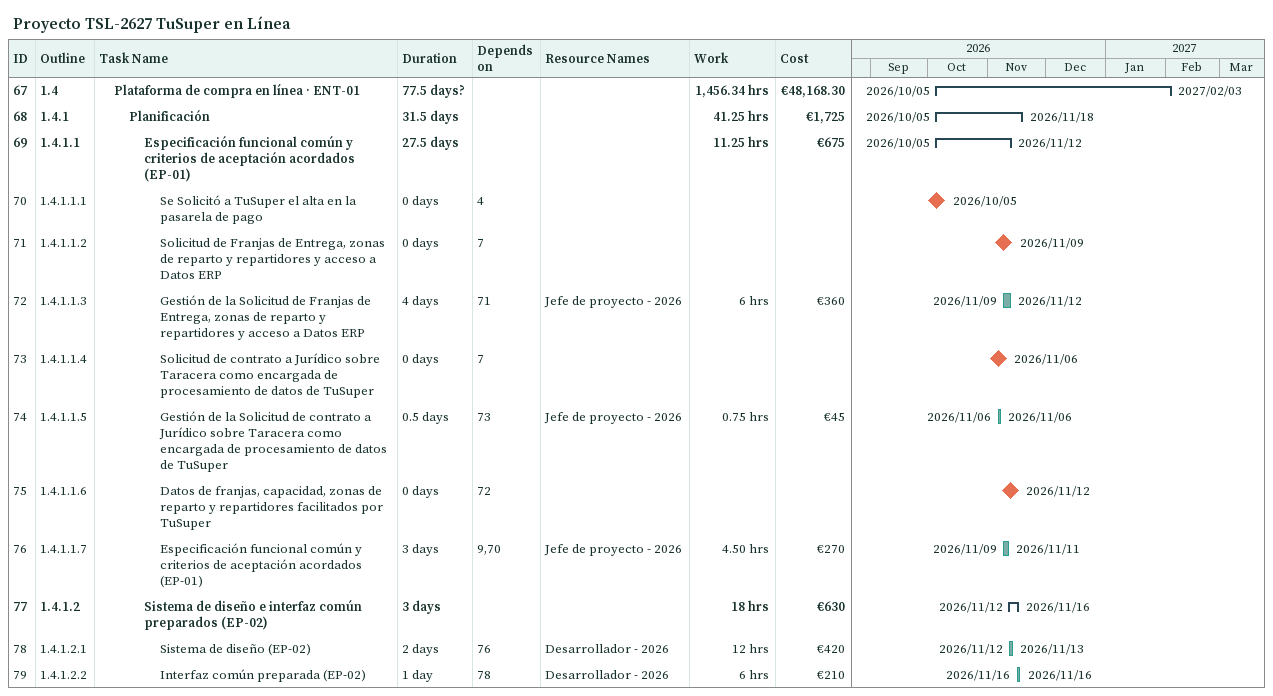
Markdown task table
Proyecto TSL-2627 TuSuper en Línea

| ID | WBS | Task | Duration | Start | Finish | Predecessors | Resources | Work (h) | Cost (€) |
|---|---|---|---|---|---|---|---|---|---|
| 67 | 1.4 | **Plataforma de compra en línea · ENT-01** | 77.5d? | 2026-10-05 | 2027-02-03 |  |  | 1456.34 | 48168.30 |
| 68 | 1.4.1 | **Planificación** | 31.5d | 2026-10-05 | 2026-11-18 |  |  | 41.25 | 1725 |
| 69 | 1.4.1.1 | **Especificación funcional común y criterios de aceptación acordados (EP-01)** | 27.5d | 2026-10-05 | 2026-11-12 |  |  | 11.25 | 675 |
| 70 | 1.4.1.1.1 | Se Solicitó a TuSuper el alta en la pasarela de pago | 0d | 2026-10-05 | 2026-10-05 | 4 |  |  |  |
| 71 | 1.4.1.1.2 | Solicitud de Franjas de Entrega, zonas de reparto y repartidores y acceso a Datos ERP | 0d | 2026-11-09 | 2026-11-09 | 7 |  |  |  |
| 72 | 1.4.1.1.3 | Gestión de la Solicitud de Franjas de Entrega, zonas de reparto y repartidores y acceso a Datos ERP | 4d | 2026-11-09 | 2026-11-12 | 71 | Jefe de proyecto - 2026 | 6 | 360 |
| 73 | 1.4.1.1.4 | Solicitud de contrato a Jurídico sobre Taracera como encargada de procesamiento de datos de TuSuper | 0d | 2026-11-06 | 2026-11-06 | 7 |  |  |  |
| 74 | 1.4.1.1.5 | Gestión de la Solicitud de contrato a Jurídico sobre Taracera como encargada de procesamiento de datos de TuSuper | 0.5d | 2026-11-06 | 2026-11-06 | 73 | Jefe de proyecto - 2026 | 0.75 | 45 |
| 75 | 1.4.1.1.6 | Datos de franjas, capacidad, zonas de reparto y repartidores facilitados por TuSuper | 0d | 2026-11-12 | 2026-11-12 | 72 |  |  |  |
| 76 | 1.4.1.1.7 | Especificación funcional común y criterios de aceptación acordados (EP-01) | 3d | 2026-11-09 | 2026-11-11 | 9, 70 | Jefe de proyecto - 2026 | 4.50 | 270 |
| 77 | 1.4.1.2 | **Sistema de diseño e interfaz común preparados (EP-02)** | 3d | 2026-11-12 | 2026-11-16 |  |  | 18 | 630 |
| 78 | 1.4.1.2.1 | Sistema de diseño (EP-02) | 2d | 2026-11-12 | 2026-11-13 | 76 | Desarrollador - 2026 | 12 | 420 |
| 79 | 1.4.1.2.2 | Interfaz común preparada (EP-02) | 1d | 2026-11-16 | 2026-11-16 | 78 | Desarrollador - 2026 | 6 | 210 |
